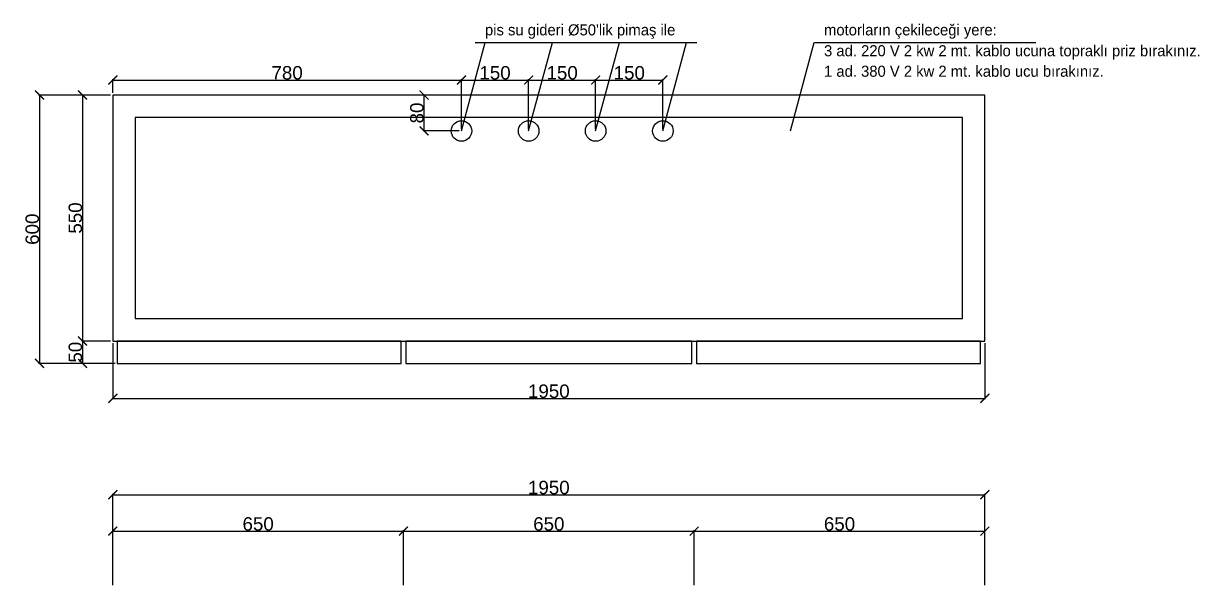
# Model space of a CAD drawing. Header units: millimetres. Extents: x 11444 to 38468, y 2013 to 7470.
# Drawn here: x 17804 to 20434, y 5365 to 6626 of the extents above; entities that cross this region are included whole.
import ezdxf

# ---------------------------------------------------------------- set-up
doc = ezdxf.new("R2010")
doc.units = ezdxf.units.MM
doc.styles.get("Standard").update_dxf_attribs({"font": 'arial.ttf'})
doc.styles.add('TAKSİM', font='GOTHIC.TTF', dxfattribs={"height": 20})
doc.dimstyles.new('ölçü 1_50', dxfattribs={"dimtxt": 30, "dimasz": 20, "dimexe": 2, "dimexo": 5, "dimtad": 1, "dimdec": 0, "dimtxsty": 'Standard', "dimblk": 'ARCHTICK', "dimcen": 2.5, "dimclrd": 256, "dimclre": 256, "dimclrt": 256, "dimadec": 0, "dimazin": 0, "dimtfac": 1, "dimtdec": 0, "dimtmove": 0, "dimatfit": 3, "dimldrblk": 'ARCHTICK', "dimfxl": 1, "dimlwd": -1, "dimlwe": -1, "dimarcsym": 0})

# ---------------------------------------------------------------- blocks, each defined once
blk = doc.blocks.new('_ArchTick')
at = {"color": 0, "linetype": 'ByBlock', "const_width": 0.15}
blk.add_lwpolyline([(-0.5, -0.5), (0.5, 0.5)], dxfattribs=at)
blk = doc.blocks.new('*D69')
at = {"transparency": 16777216}
for p, q in [((18003.6, 5369.7), (18003.6, 5492.7)), ((18003.6, 5490.7), (18653.6, 5490.7)), ((18653.6, 5369.7), (18653.6, 5492.7))]:
    blk.add_line(p, q, dxfattribs=at)
at = {"layer": 'Defpoints', "color": 0, "transparency": 16777216}
for p in [(18653.6, 5490.7), (18003.6, 5364.7), (18653.6, 5364.7)]:
    blk.add_point(p, dxfattribs=at)
at = {"transparency": 16777216, "xscale": 20, "yscale": 20, "zscale": 20, "rotation": 180}
blk.add_blockref('_ArchTick', (18003.6, 5490.7), dxfattribs=at)
at = {"transparency": 16777216, "xscale": 20, "yscale": 20, "zscale": 20}
blk.add_blockref('_ArchTick', (18653.6, 5490.7), dxfattribs=at)
at = {"transparency": 16777216, "insert": (18328.6, 5506.6), "char_height": 30, "attachment_point": 5}
blk.add_mtext('650', dxfattribs=at)
blk = doc.blocks.new('*D70')
at = {"transparency": 16777216}
for p, q in [((18653.6, 5369.7), (18653.6, 5492.7)), ((18653.6, 5490.7), (19303.6, 5490.7)), ((19303.6, 5369.7), (19303.6, 5492.7))]:
    blk.add_line(p, q, dxfattribs=at)
at = {"layer": 'Defpoints', "color": 0, "transparency": 16777216}
for p in [(19303.6, 5490.7), (18653.6, 5364.7), (19303.6, 5364.7)]:
    blk.add_point(p, dxfattribs=at)
at = {"transparency": 16777216, "xscale": 20, "yscale": 20, "zscale": 20, "rotation": 180}
blk.add_blockref('_ArchTick', (18653.6, 5490.7), dxfattribs=at)
at = {"transparency": 16777216, "xscale": 20, "yscale": 20, "zscale": 20}
blk.add_blockref('_ArchTick', (19303.6, 5490.7), dxfattribs=at)
at = {"transparency": 16777216, "insert": (18978.6, 5506.6), "char_height": 30, "attachment_point": 5}
blk.add_mtext('650', dxfattribs=at)
blk = doc.blocks.new('*D71')
at = {"transparency": 16777216}
for p, q in [((19303.6, 5369.7), (19303.6, 5492.7)), ((19303.6, 5490.7), (19953.6, 5490.7)), ((19953.6, 5369.7), (19953.6, 5492.7))]:
    blk.add_line(p, q, dxfattribs=at)
at = {"layer": 'Defpoints', "color": 0, "transparency": 16777216}
for p in [(19953.6, 5490.7), (19303.6, 5364.7), (19953.6, 5364.7)]:
    blk.add_point(p, dxfattribs=at)
at = {"transparency": 16777216, "xscale": 20, "yscale": 20, "zscale": 20, "rotation": 180}
blk.add_blockref('_ArchTick', (19303.6, 5490.7), dxfattribs=at)
at = {"transparency": 16777216, "xscale": 20, "yscale": 20, "zscale": 20}
blk.add_blockref('_ArchTick', (19953.6, 5490.7), dxfattribs=at)
at = {"transparency": 16777216, "insert": (19628.6, 5506.6), "char_height": 30, "attachment_point": 5}
blk.add_mtext('650', dxfattribs=at)
blk = doc.blocks.new('*D72')
at = {"transparency": 16777216}
for p, q in [((18003.6, 5369.7), (18003.6, 5574.1)), ((18003.6, 5572.1), (19953.6, 5572.1)), ((19953.6, 5369.7), (19953.6, 5574.1))]:
    blk.add_line(p, q, dxfattribs=at)
at = {"layer": 'Defpoints', "color": 0, "transparency": 16777216}
for p in [(19953.6, 5572.1), (18003.6, 5364.7), (19953.6, 5364.7)]:
    blk.add_point(p, dxfattribs=at)
at = {"transparency": 16777216, "xscale": 20, "yscale": 20, "zscale": 20, "rotation": 180}
blk.add_blockref('_ArchTick', (18003.6, 5572.1), dxfattribs=at)
at = {"transparency": 16777216, "xscale": 20, "yscale": 20, "zscale": 20}
blk.add_blockref('_ArchTick', (19953.6, 5572.1), dxfattribs=at)
at = {"transparency": 16777216, "insert": (18978.6, 5588), "char_height": 30, "attachment_point": 5}
blk.add_mtext('1950', dxfattribs=at)
blk = doc.blocks.new('*D138')
at = {"transparency": 16777216}
for p, q in [((17998.6, 6465.7), (17934, 6465.7)), ((17936, 6465.7), (17936, 5915.7)), ((17998.6, 5915.7), (17934, 5915.7))]:
    blk.add_line(p, q, dxfattribs=at)
at = {"layer": 'Defpoints', "color": 0, "transparency": 16777216}
for p in [(18003.6, 6465.7), (17936, 5915.7), (18003.6, 5915.7)]:
    blk.add_point(p, dxfattribs=at)
at = {"transparency": 16777216, "xscale": 20, "yscale": 20, "zscale": 20}
for p, rotation in [((17936, 6465.7), 90), ((17936, 5915.7), 270)]:
    blk.add_blockref('_ArchTick', p, dxfattribs=dict(at, rotation=rotation))
at = {"transparency": 16777216, "insert": (17920, 6190.7), "char_height": 30, "attachment_point": 5, "rotation": 90}
blk.add_mtext('550', dxfattribs=at)
blk = doc.blocks.new('*D139')
at = {"transparency": 16777216}
for p, q in [((17998.6, 5915.7), (17934, 5915.7)), ((17936, 5915.7), (17936, 5865.7)), ((18008.6, 5865.7), (17934, 5865.7))]:
    blk.add_line(p, q, dxfattribs=at)
at = {"layer": 'Defpoints', "color": 0, "transparency": 16777216}
for p in [(18003.6, 5915.7), (17936, 5865.7), (18013.6, 5865.7)]:
    blk.add_point(p, dxfattribs=at)
at = {"transparency": 16777216, "xscale": 20, "yscale": 20, "zscale": 20}
for p, rotation in [((17936, 5915.7), 90), ((17936, 5865.7), 270)]:
    blk.add_blockref('_ArchTick', p, dxfattribs=dict(at, rotation=rotation))
at = {"transparency": 16777216, "insert": (17920, 5890.7), "char_height": 30, "attachment_point": 5, "rotation": 90}
blk.add_mtext('50', dxfattribs=at)
blk = doc.blocks.new('*D140')
at = {"transparency": 16777216}
for p, q in [((17998.6, 6465.7), (17837.6, 6465.7)), ((17839.6, 6465.7), (17839.6, 5865.7)), ((18008.6, 5865.7), (17837.6, 5865.7))]:
    blk.add_line(p, q, dxfattribs=at)
at = {"layer": 'Defpoints', "color": 0, "transparency": 16777216}
for p in [(18003.6, 6465.7), (17839.6, 5865.7), (18013.6, 5865.7)]:
    blk.add_point(p, dxfattribs=at)
at = {"transparency": 16777216, "xscale": 20, "yscale": 20, "zscale": 20}
for p, rotation in [((17839.6, 6465.7), 90), ((17839.6, 5865.7), 270)]:
    blk.add_blockref('_ArchTick', p, dxfattribs=dict(at, rotation=rotation))
at = {"transparency": 16777216, "insert": (17823.6, 6165.7), "char_height": 30, "attachment_point": 5, "rotation": 90}
blk.add_mtext('600', dxfattribs=at)
blk = doc.blocks.new('*D141')
at = {"transparency": 16777216}
for p, q in [((18003.6, 5910.7), (18003.6, 5785.4)), ((19953.6, 5910.7), (19953.6, 5785.4)), ((18003.6, 5787.4), (19953.6, 5787.4))]:
    blk.add_line(p, q, dxfattribs=at)
at = {"layer": 'Defpoints', "color": 0, "transparency": 16777216}
for p in [(18003.6, 5915.7), (19953.6, 5915.7), (19953.6, 5787.4)]:
    blk.add_point(p, dxfattribs=at)
at = {"transparency": 16777216, "xscale": 20, "yscale": 20, "zscale": 20, "rotation": 180}
blk.add_blockref('_ArchTick', (18003.6, 5787.4), dxfattribs=at)
at = {"transparency": 16777216, "xscale": 20, "yscale": 20, "zscale": 20}
blk.add_blockref('_ArchTick', (19953.6, 5787.4), dxfattribs=at)
at = {"transparency": 16777216, "insert": (18978.6, 5803.4), "char_height": 30, "attachment_point": 5}
blk.add_mtext('1950', dxfattribs=at)
blk = doc.blocks.new('*D142')
at = {"transparency": 16777216}
for p, q in [((18778.2, 6465.7), (18697.6, 6465.7)), ((18699.6, 6385.3), (18699.6, 6465.7)), ((18778.2, 6385.3), (18697.6, 6385.3))]:
    blk.add_line(p, q, dxfattribs=at)
at = {"layer": 'Defpoints', "color": 0, "transparency": 16777216}
for p in [(18699.6, 6465.7), (18783.2, 6465.7), (18783.2, 6385.3)]:
    blk.add_point(p, dxfattribs=at)
at = {"transparency": 16777216, "xscale": 20, "yscale": 20, "zscale": 20}
for p, rotation in [((18699.6, 6465.7), 90), ((18699.6, 6385.3), 270)]:
    blk.add_blockref('_ArchTick', p, dxfattribs=dict(at, rotation=rotation))
at = {"transparency": 16777216, "insert": (18683.7, 6425.5), "char_height": 30, "attachment_point": 5, "rotation": 90}
blk.add_mtext('80', dxfattribs=at)
blk = doc.blocks.new('*D143')
at = {"transparency": 16777216}
for p, q in [((18003.6, 6470.7), (18003.6, 6501.2)), ((18003.6, 6499.2), (18783.2, 6499.2)), ((18783.2, 6390.3), (18783.2, 6501.2))]:
    blk.add_line(p, q, dxfattribs=at)
at = {"layer": 'Defpoints', "color": 0, "transparency": 16777216}
for p in [(18783.2, 6499.2), (18003.6, 6465.7), (18783.2, 6385.3)]:
    blk.add_point(p, dxfattribs=at)
at = {"transparency": 16777216, "xscale": 20, "yscale": 20, "zscale": 20, "rotation": 180}
blk.add_blockref('_ArchTick', (18003.6, 6499.2), dxfattribs=at)
at = {"transparency": 16777216, "xscale": 20, "yscale": 20, "zscale": 20}
blk.add_blockref('_ArchTick', (18783.2, 6499.2), dxfattribs=at)
at = {"transparency": 16777216, "insert": (18393.4, 6515.2), "char_height": 30, "attachment_point": 5}
blk.add_mtext('780', dxfattribs=at)
blk = doc.blocks.new('*D144')
at = {"transparency": 16777216}
for p, q in [((18783.2, 6390.3), (18783.2, 6501.2)), ((18783.2, 6499.2), (18933.5, 6499.2)), ((18933.5, 6390.3), (18933.5, 6501.2))]:
    blk.add_line(p, q, dxfattribs=at)
at = {"layer": 'Defpoints', "color": 0, "transparency": 16777216}
for p in [(18933.5, 6499.2), (18783.2, 6385.3), (18933.5, 6385.3)]:
    blk.add_point(p, dxfattribs=at)
at = {"transparency": 16777216, "xscale": 20, "yscale": 20, "zscale": 20, "rotation": 180}
blk.add_blockref('_ArchTick', (18783.2, 6499.2), dxfattribs=at)
at = {"transparency": 16777216, "xscale": 20, "yscale": 20, "zscale": 20}
blk.add_blockref('_ArchTick', (18933.5, 6499.2), dxfattribs=at)
at = {"transparency": 16777216, "insert": (18858.3, 6515.2), "char_height": 30, "attachment_point": 5}
blk.add_mtext('150', dxfattribs=at)
blk = doc.blocks.new('*D145')
at = {"transparency": 16777216}
for p, q in [((18933.5, 6390.3), (18933.5, 6501.2)), ((18933.5, 6499.2), (19083.3, 6499.2)), ((19083.3, 6390.3), (19083.3, 6501.2))]:
    blk.add_line(p, q, dxfattribs=at)
at = {"layer": 'Defpoints', "color": 0, "transparency": 16777216}
for p in [(19083.3, 6499.2), (18933.5, 6385.3), (19083.3, 6385.3)]:
    blk.add_point(p, dxfattribs=at)
at = {"transparency": 16777216, "xscale": 20, "yscale": 20, "zscale": 20, "rotation": 180}
blk.add_blockref('_ArchTick', (18933.5, 6499.2), dxfattribs=at)
at = {"transparency": 16777216, "xscale": 20, "yscale": 20, "zscale": 20}
blk.add_blockref('_ArchTick', (19083.3, 6499.2), dxfattribs=at)
at = {"transparency": 16777216, "insert": (19008.4, 6515.2), "char_height": 30, "attachment_point": 5}
blk.add_mtext('150', dxfattribs=at)
blk = doc.blocks.new('*D146')
at = {"transparency": 16777216}
for p, q in [((19083.3, 6390.3), (19083.3, 6501.2)), ((19083.3, 6499.2), (19233.7, 6499.2)), ((19233.7, 6390.3), (19233.7, 6501.2))]:
    blk.add_line(p, q, dxfattribs=at)
at = {"layer": 'Defpoints', "color": 0, "transparency": 16777216}
for p in [(19233.7, 6499.2), (19083.3, 6385.3), (19233.7, 6385.3)]:
    blk.add_point(p, dxfattribs=at)
at = {"transparency": 16777216, "xscale": 20, "yscale": 20, "zscale": 20, "rotation": 180}
blk.add_blockref('_ArchTick', (19083.3, 6499.2), dxfattribs=at)
at = {"transparency": 16777216, "xscale": 20, "yscale": 20, "zscale": 20}
blk.add_blockref('_ArchTick', (19233.7, 6499.2), dxfattribs=at)
at = {"transparency": 16777216, "insert": (19158.5, 6515.2), "char_height": 30, "attachment_point": 5}
blk.add_mtext('150', dxfattribs=at)

msp = doc.modelspace()

# ---------------------------------------------------------------- linework, layer by layer
at = {"color": 5}
for p, q in [((18783.2, 6385.3), (18836.2, 6583.3)), ((18813.6, 6583.3), (19309.2, 6583.3)), ((18933.5, 6385.3), (18986.5, 6583.3)), ((19083.3, 6385.3), (19136.3, 6583.3)), ((19233.7, 6385.3), (19286.7, 6583.3)), ((19518.8, 6385.3), (19571.8, 6583.3)), ((19571.8, 6583.3), (20067.4, 6583.3))]:
    msp.add_line(p, q, dxfattribs=at)
for points in [[(18003.6, 5915.7), (19953.6, 5915.7), (19953.6, 6465.7), (18003.6, 6465.7)], [(18053.6, 5965.7), (19903.6, 5965.7), (19903.6, 6415.7), (18053.6, 6415.7)], [(18013.6, 5865.7), (18648.6, 5865.7), (18648.6, 5915.7), (18013.6, 5915.7)], [(18658.6, 5865.7), (19298.6, 5865.7), (19298.6, 5915.7), (18658.6, 5915.7)], [(19308.6, 5865.7), (19943.6, 5865.7), (19943.6, 5915.7), (19308.6, 5915.7)]]:
    msp.add_lwpolyline(points, close=True)
for centre in [(18783.2, 6385.3), (18933.5, 6385.3), (19083.3, 6385.3), (19233.7, 6385.3)]:
    msp.add_circle(centre, 22.9, dxfattribs=at)

# ---------------------------------------------------------------- texts
at = {"color": 5, "style": 'TAKSİM'}
for s, p in [("pis su gideri %%C50'lik pimaş ile", (18835.8, 6599, 0)), ('motorların çekileceği yere: ', (19594, 6599, 0)), ('3 ad. 220 V 2 kw 2 mt. kablo ucuna topraklı priz bırakınız.', (19594, 6552.3, 0)), ('1 ad. 380 V 2 kw 2 mt. kablo ucu bırakınız.', (19594, 6506.5, 0))]:
    msp.add_text(s, height=24.75, dxfattribs=at).set_placement(p)

# ---------------------------------------------------------------- dimensions: what is measured, and where the dimension line sits
for base, p1, p2, picture, middle in [((18783.2, 6499.2), (18003.6, 6465.7), (18783.2, 6385.3), '*D143', (18393.4, 6515.2)), ((19953.6, 5787.4), (18003.6, 5915.7), (19953.6, 5915.7), '*D141', (18978.6, 5803.4)), ((19953.6, 5572.1), (18003.6, 5364.7), (19953.6, 5364.7), '*D72', (18978.6, 5588)), ((18653.6, 5490.7), (18003.6, 5364.7), (18653.6, 5364.7), '*D69', (18328.6, 5506.6))]:
    dim = msp.add_linear_dim(base=base, p1=p1, p2=p2, dimstyle='ölçü 1_50')
    dim.commit()
    dim.dimension.update_dxf_attribs({"geometry": picture, "text_midpoint": middle})
for base, p1, p2, picture, middle in [((18933.5, 6499.2), (18783.2, 6385.3), (18933.5, 6385.3), '*D144', (18858.3, 6515.2)), ((19083.3, 6499.2), (18933.5, 6385.3), (19083.3, 6385.3), '*D145', (19008.4, 6515.2)), ((19233.7, 6499.2), (19083.3, 6385.3), (19233.7, 6385.3), '*D146', (19158.5, 6515.2)), ((19303.6, 5490.7), (18653.6, 5364.7), (19303.6, 5364.7), '*D70', (18978.6, 5506.6)), ((19953.6, 5490.7), (19303.6, 5364.7), (19953.6, 5364.7), '*D71', (19628.6, 5506.6))]:
    dim = msp.add_linear_dim(base=base, p1=p1, p2=p2, dimstyle='ölçü 1_50', override={"dimtmove": 1})
    dim.commit()
    dim.dimension.update_dxf_attribs({"geometry": picture, "text_midpoint": middle})
for base, p1, p2, picture, middle in [((17839.6, 5865.7), (18003.6, 6465.7), (18013.6, 5865.7), '*D140', (17823.6, 6165.7)), ((17936, 5915.7), (18003.6, 6465.7), (18003.6, 5915.7), '*D138', (17920, 6190.7)), ((18699.6, 6465.7), (18783.2, 6385.3), (18783.2, 6465.7), '*D142', (18683.7, 6425.5))]:
    dim = msp.add_linear_dim(base=base, p1=p1, p2=p2, angle=90, dimstyle='ölçü 1_50')
    dim.commit()
    dim.dimension.update_dxf_attribs({"geometry": picture, "text_midpoint": middle})
dim = msp.add_linear_dim(base=(17936, 5865.7), p1=(18003.6, 5915.7), p2=(18013.6, 5865.7), angle=90, dimstyle='ölçü 1_50', override={"dimtmove": 1})
dim.commit()
dim.dimension.update_dxf_attribs({"geometry": '*D139', "text_midpoint": (17920, 5890.7)})

doc.saveas('drawing.dxf')
